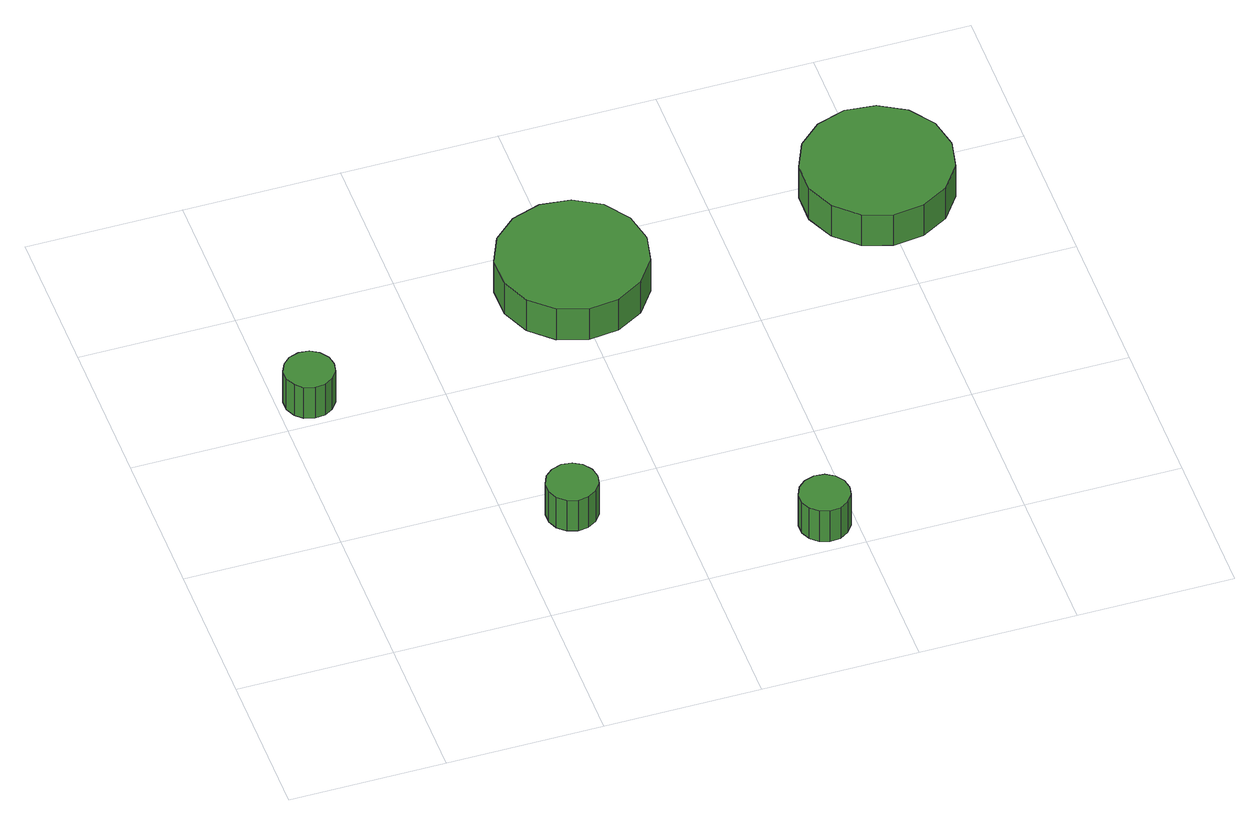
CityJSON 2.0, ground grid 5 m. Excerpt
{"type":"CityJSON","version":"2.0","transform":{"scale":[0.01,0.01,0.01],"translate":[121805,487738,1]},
"CityObjects":{
"tree1":{"type":"SolitaryVegetationObject","attributes":{"function":"something"},"geometry":[{"type":"MultiSurface","lod":"1","boundaries":[[[0,1,2,3,4,5,6,7,8,9,10,11,12,13,14]],[[15,16,17,18,19,20,21,22,23,24,25,26,27,28,29]],[[0,29,28,1]],[[1,28,27,2]],[[2,27,26,3]],[[3,26,25,4]],[[4,25,24,5]],[[5,24,23,6]],[[6,23,22,7]],[[7,22,21,8]],[[8,21,20,9]],[[9,20,19,10]],[[10,19,18,11]],[[11,18,17,12]],[[12,17,16,13]],[[13,16,15,14]],[[14,15,29,0]]]}]},
"tree2":{"type":"SolitaryVegetationObject","attributes":{"function":"something"},"geometry":[{"type":"MultiSurface","lod":"1","boundaries":[[[30,31,32,33,34,35,36,37,38,39,40,41,42,43,44]],[[45,46,47,48,49,50,51,52,53,54,55,56,57,58,59]],[[30,59,58,31]],[[31,58,57,32]],[[32,57,56,33]],[[33,56,55,34]],[[34,55,54,35]],[[35,54,53,36]],[[36,53,52,37]],[[37,52,51,38]],[[38,51,50,39]],[[39,50,49,40]],[[40,49,48,41]],[[41,48,47,42]],[[42,47,46,43]],[[43,46,45,44]],[[44,45,59,30]]]}]},
"tree3":{"type":"SolitaryVegetationObject","attributes":{"function":"something"},"geometry":[{"type":"MultiSurface","lod":"1","boundaries":[[[60,61,62,63,64,65,66,67,68,69,70,71,72,73,74]],[[75,76,77,78,79,80,81,82,83,84,85,86,87,88,89]],[[60,89,88,61]],[[61,88,87,62]],[[62,87,86,63]],[[63,86,85,64]],[[64,85,84,65]],[[65,84,83,66]],[[66,83,82,67]],[[67,82,81,68]],[[68,81,80,69]],[[69,80,79,70]],[[70,79,78,71]],[[71,78,77,72]],[[72,77,76,73]],[[73,76,75,74]],[[74,75,89,60]]]}]},
"tree4":{"type":"SolitaryVegetationObject","attributes":{"function":"something"},"geometry":[{"type":"MultiSurface","lod":"1","boundaries":[[[90,91,92,93,94,95,96,97,98,99,100,101,102,103,104]],[[105,106,107,108,109,110,111,112,113,114,115,116,117,118,119]],[[90,119,118,91]],[[91,118,117,92]],[[92,117,116,93]],[[93,116,115,94]],[[94,115,114,95]],[[95,114,113,96]],[[96,113,112,97]],[[97,112,111,98]],[[98,111,110,99]],[[99,110,109,100]],[[100,109,108,101]],[[101,108,107,102]],[[102,107,106,103]],[[103,106,105,104]],[[104,105,119,90]]]}]},
"tree5":{"type":"SolitaryVegetationObject","attributes":{"function":"something"},"geometry":[{"type":"MultiSurface","lod":"1","boundaries":[[[120,121,122,123,124,125,126,127,128,129,130,131,132,133,134]],[[135,136,137,138,139,140,141,142,143,144,145,146,147,148,149]],[[120,149,148,121]],[[121,148,147,122]],[[122,147,146,123]],[[123,146,145,124]],[[124,145,144,125]],[[125,144,143,126]],[[126,143,142,127]],[[127,142,141,128]],[[128,141,140,129]],[[129,140,139,130]],[[130,139,138,131]],[[131,138,137,132]],[[132,137,136,133]],[[133,136,135,134]],[[134,135,149,120]]]}]}
},
"vertices":[
[179,1100,148],[173,1132,148],[153,1159,148],[125,1176,148],[92,1179,148],[60,1169,148],[36,1147,148],[22,1117,148],[22,1083,148],[36,1053,148],[60,1031,148],[92,1021,148],[125,1024,148],[153,1041,148],[173,1068,148],[173,1068,19],[153,1041,19],[125,1024,19],[92,1021,19],[60,1031,19],[36,1053,19],[22,1083,19],[22,1117,19],[36,1147,19],[60,1169,19],[92,1179,19],[125,1176,19],[153,1159,19],[173,1132,19],[179,1100,19],
[781,400,141],[774,433,141],[754,460,141],[725,477,141],[692,481,141],[659,470,141],[634,448,141],[620,417,141],[620,383,141],[634,352,141],[659,330,141],[692,319,141],[725,323,141],[754,340,141],[774,367,141],[774,367,12],[754,340,12],[725,323,12],[692,319,12],[659,330,12],[634,352,12],[620,383,12],[620,417,12],[634,448,12],[659,470,12],[692,481,12],[725,477,12],[754,460,12],[774,433,12],[781,400,12],
[1237,1300,164],[1217,1396,164],[1159,1476,164],[1073,1525,164],[975,1536,164],[881,1505,164],[808,1439,164],[768,1349,164],[768,1251,164],[808,1161,164],[881,1095,164],[975,1064,164],[1073,1075,164],[1159,1124,164],[1217,1204,164],[1217,1204,35],[1159,1124,35],[1073,1075,35],[975,1064,35],[881,1095,35],[808,1161,35],[768,1251,35],[768,1349,35],[808,1439,35],[881,1505,35],[975,1536,35],[1073,1525,35],[1159,1476,35],[1217,1396,35],[1237,1300,35],
[1479,100,156],[1473,132,156],[1453,159,156],[1425,176,156],[1392,179,156],[1360,169,156],[1336,147,156],[1322,117,156],[1322,83,156],[1336,53,156],[1360,31,156],[1392,21,156],[1425,24,156],[1453,41,156],[1473,68,156],[1473,68,27],[1453,41,27],[1425,24,27],[1392,21,27],[1360,31,27],[1336,53,27],[1322,83,27],[1322,117,27],[1336,147,27],[1360,169,27],[1392,179,27],[1425,176,27],[1453,159,27],[1473,132,27],[1479,100,27],
[2237,1400,157],[2217,1496,157],[2159,1576,157],[2073,1625,157],[1975,1636,157],[1881,1605,157],[1808,1539,157],[1768,1449,157],[1768,1351,157],[1808,1261,157],[1881,1195,157],[1975,1164,157],[2073,1175,157],[2159,1224,157],[2217,1304,157],[2217,1304,28],[2159,1224,28],[2073,1175,28],[1975,1164,28],[1881,1195,28],[1808,1261,28],[1768,1351,28],[1768,1449,28],[1808,1539,28],[1881,1605,28],[1975,1636,28],[2073,1625,28],[2159,1576,28],[2217,1496,28],[2237,1400,28]
]}
